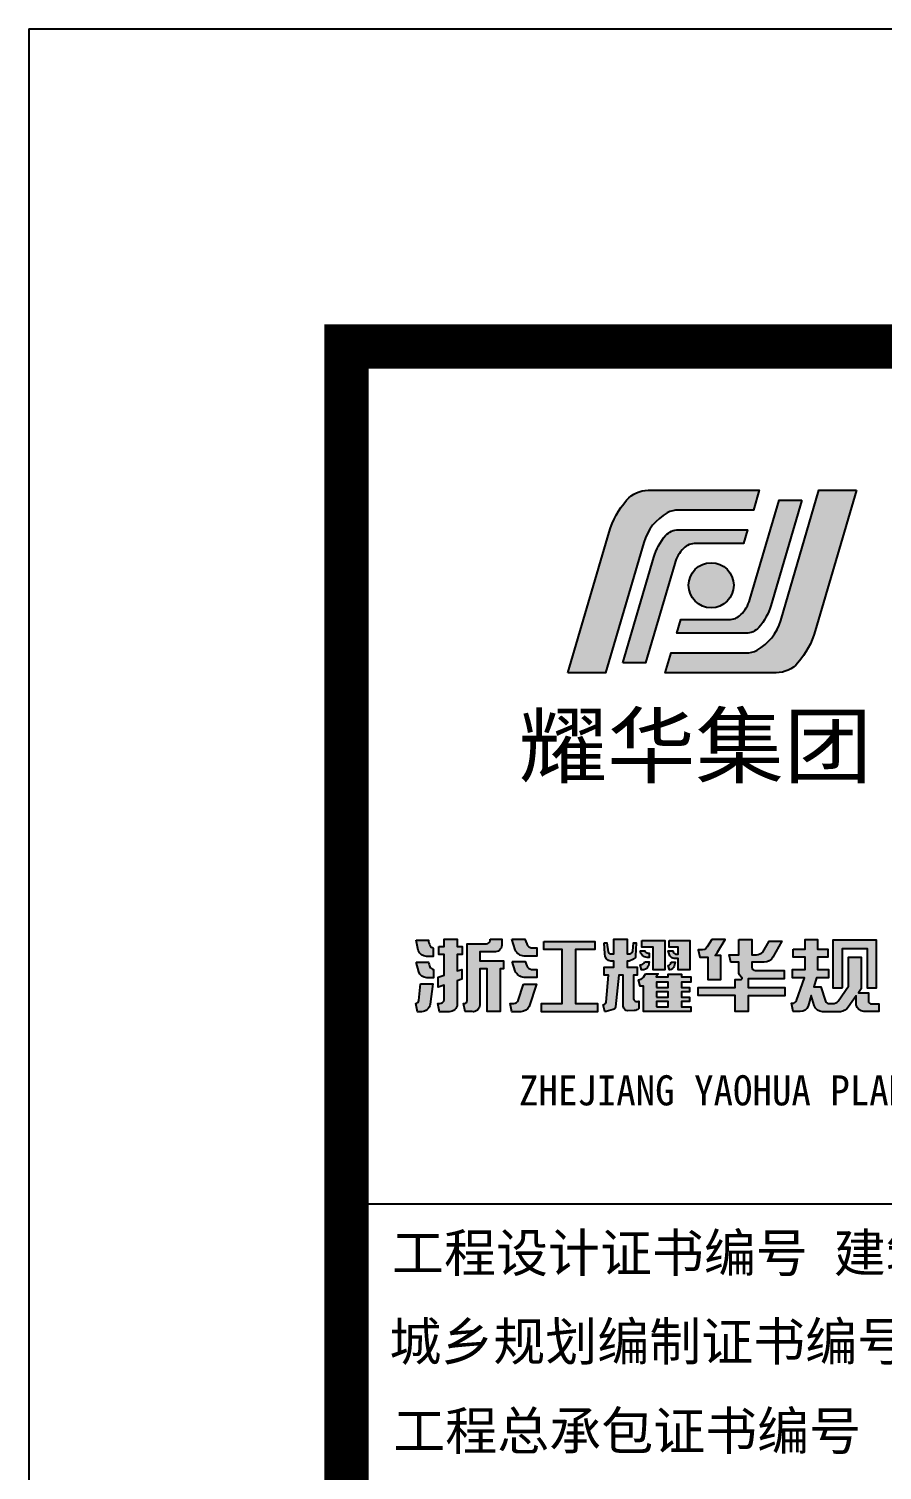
# Model space of a CAD drawing. Extents: x -55118 to 386282, y -631686 to -470886.
# Drawn here: x -55118 to -52431, y -487724 to -483186 of the extents above; entities that cross this region are included whole.
import ezdxf
from ezdxf.enums import TextEntityAlignment as Align

# ---------------------------------------------------------------- set-up
doc = ezdxf.new("R2010")
doc.units = 0
doc.header["$LTSCALE"] = 1000
doc.header["$MEASUREMENT"] = 0
for name, color, linetype in [('3', 3, 'CONTINUOUS'), ('WALL', 6, 'CONTINUOUS'), ('图框', 4, 'CONTINUOUS'), ('家具', 35, 'CONTINUOUS')]:
    doc.layers.add(name, color=color, linetype=linetype)
doc.styles.add('-黑体', font='simhei.ttf', dxfattribs={"width": 0.8})
doc.styles.add('iIcon2', font='')
doc.styles.add('图框艺术体', font='simhei.ttf', dxfattribs={"width": 0.9})
doc.styles.get('iIcon2').set_extended_font_data('SimSun')

# ---------------------------------------------------------------- blocks, each defined once
blk = doc.blocks.new('yhlogo01')
at = {"layer": '家具'}
h = blk.add_hatch(color=5, dxfattribs=at)
h.dxf.hatch_style = 1
h.paths.add_polyline_path([(243496.4297811407, -10479.33175228268, 0.2174727721033012), (243118.6349315595, -10651.80915515404, 0.1075559214367939), (242812.8083269913, -11211.68171805657), (242090.9063861661, -13669.64493794192), (242748.8166466388, -13669.64493794192), (243418.1854214451, -11389.6694430011, -0.19717890885757), (243830.3649421591, -10874.52929703217, -0.1273347370917847), (244024.4521864142, -10824.2865580254), (245336.0998570008, -10824.2865580254), (245437.4898118477, -10479.33175228268)])
h = blk.add_hatch(color=5, dxfattribs=at)
h.dxf.hatch_style = 1
h.paths.add_polyline_path([(245735.4472798892, -13669.64493794192, 0.2174727721032802), (246113.2421294704, -13497.1675350706, 0.1075559214368167), (246419.0687340387, -12937.29497216795), (247140.9706748639, -10479.33175228268), (246483.0604143911, -10479.33175228268), (245813.6916395846, -12759.30724722437, -0.1971789088572864), (245401.5121188709, -13274.4473931924, -0.1273347370917942), (245207.4248746158, -13324.69013219917), (243895.7772040291, -13324.69013219917), (243794.3872491822, -13669.64493794192)])
h = blk.add_hatch(color=5, dxfattribs=at)
h.dxf.hatch_style = 1
h.paths.add_polyline_path([(245430.8611899983, -12877.86638939462, 0.1093664727785229), (245639.453722176, -12499.22633192304), (246182.0387513717, -10651.80915515404), (245784.2922744539, -10651.80915515404), (245272.9346151327, -12391.57994706894, -0.1253067589665132), (245117.453680721, -12653.93890134204, -0.1991992421947447), (244905.0876318119, -12742.04113997891), (244067.0308118332, -12742.04113997888), (243997.167158876, -12979.73532645646), (245205.5967189892, -12979.73532645646, 0.2155993663494431)])
h = blk.add_hatch(color=5, dxfattribs=at)
h.dxf.hatch_style = 1
h.paths.add_polyline_path([(243801.0158710317, -11271.11030082994, 0.10936647277854), (243592.4233388539, -11649.7503583016), (243049.8383096582, -13497.16753507056), (243447.584786576, -13497.16753507056), (243958.942445897, -11757.39674315657, -0.1253067589668707), (244114.4233803088, -11495.03778888262, -0.1991992421947921), (244326.7894292181, -11406.93555024569), (245164.8462491967, -11406.93555024569), (245234.7099021539, -11169.24136376812), (244026.2803420408, -11169.24136376812, 0.2155993663494261)])
h = blk.add_hatch(color=1, dxfattribs=at)
h.dxf.hatch_style = 1
h.paths.add_polyline_path([(244990.8879417925, -12140.39006664162, 1), (244202.3736493761, -12140.39006664162, 1)])
at = {"layer": '家具', "color": 5}
for points in [[(242090.9063861661, -13669.64493794192), (242812.8083269913, -11211.68171805657, -0.1075559214367966), (243118.6349315595, -10651.80915515403, -0.2174727721032954), (243496.4297811407, -10479.33175228268), (245437.4898118477, -10479.33175228268), (245336.0998570008, -10824.2865580254), (244024.4521864141, -10824.2865580254, 0.127334737091765), (243830.3649421591, -10874.52929703217, 0.1971247319399929), (243418.2364854845, -11389.49551083859), (242748.8166466388, -13669.64493794192)], [(247140.9706748639, -10479.33175228268), (246419.0687340387, -12937.29497216802, -0.1075559214367966), (246113.2421294704, -13497.16753507056, -0.2174727721032954), (245735.4472798892, -13669.64493794192), (243794.3872491822, -13669.64493794192), (243895.7772040291, -13324.69013219917), (245207.4248746158, -13324.69013219917, 0.127334737091765), (245401.5121188708, -13274.44739319241, 0.1971247319399929), (245813.6405755455, -12759.481179386), (246483.0604143911, -10479.33175228268)], [(246182.0387513717, -10651.80915515404), (245639.453722176, -12499.22633192298, -0.109366472778548), (245430.8611899982, -12877.86638939465, -0.2155993663494469), (245205.5967189892, -12979.73532645646), (243997.167158876, -12979.73532645646), (244067.0308118332, -12742.04113997888), (244905.0876318119, -12742.04113997891, 0.1991992421947874), (245117.4536807211, -12653.93890134198, 0.1253067589663713), (245272.9346151326, -12391.5799470692), (245784.2922744539, -10651.80915515404)], [(243049.8383096582, -13497.16753507056), (243592.4233388539, -11649.75035830162, -0.109366472778548), (243801.0158710317, -11271.11030082994, -0.2155993663494469), (244026.2803420408, -11169.24136376812), (245234.7099021539, -11169.24136376812), (245164.8462491967, -11406.93555024569), (244326.7894292181, -11406.93555024569, 0.1991992421947874), (244114.4233803088, -11495.03778888261, 0.1253067589663713), (243958.9424458974, -11757.39674315539), (243447.584786576, -13497.16753507056)]]:
    blk.add_lwpolyline(points, format="xyb", close=True, dxfattribs=at)
at = {"layer": '家具', "color": 1}
blk.add_circle((244596.6307955843, -12140.39006664162), 394.2571462081978, dxfattribs=at)
blk = doc.blocks.new('目录')
at = {"layer": '图框'}
h = blk.add_hatch(color=256, dxfattribs=at)
h.dxf.hatch_style = 1
edge = h.paths.add_edge_path()
edge.add_line((377858.4127063075, 428303.882855079), (377896.7396824988, 428303.882855079))
edge.add_arc((377948.2249907434, 428309.6637340665), 51.8088363787061, 186.4064582210476, 205.4823430066133)
edge.add_arc((377916.445588323, 428295.6750318988), 17.13447755152505, 208.9778483873932, 253.1754256078449)
edge.add_line((377911.4861445564, 428279.2739880756), (377911.4861445564, 428253.0187223561))
edge.add_line((377911.4861445564, 428253.0187223561), (377890.6702089246, 428253.0187223561))
edge.add_arc((377890.6702089246, 428279.8149600318), 26.79623767570592, 196.562221370736, 270, ccw=False)
edge.add_line((377864.9857273736, 428272.1765203334), (377858.4127063075, 428303.882855079))
edge = h.paths.add_edge_path()
edge.add_line((377858.6414197199, 428234.4455127829), (377896.8790621047, 428234.4455127829))
edge.add_arc((377941.3714920253, 428241.5693120714), 45.05912600729076, 189.0965680996754, 208.3999421957883)
edge.add_arc((377916.63387018, 428228.1120692721), 16.89827466230681, 208.1562874411269, 256.2835989950384)
edge.add_line((377912.6270147656, 428211.6957116904), (377912.6270147656, 428185.7660111195))
edge.add_line((377912.6270147656, 428185.7660111195), (377891.6935349305, 428185.7660111195))
edge.add_arc((377891.6935349305, 428212.3505026994), 26.58449157990981, 196.6939173178537, 269.99999999987455, ccw=False)
edge.add_line((377866.2295000115, 428204.71387267), (377858.6414197199, 428234.4455127829))
edge = h.paths.add_edge_path()
edge.add_line((377872.2029980404, 428166.2918635276), (377911.0233340441, 428166.2918635276))
edge.add_line((377911.0233340441, 428166.2918635276), (377902.7081252789, 428102.2952152396))
edge.add_arc((377875.0435557787, 428106.8796234149), 28.04184737048325, 269.11631882030747, 350.59079108731186, ccw=False)
edge.add_line((377874.6110794154, 428078.8411111837), (377862.6471206003, 428078.8411111837))
edge.add_line((377862.6471206003, 428078.8411111837), (377857.216304888, 428104.6204923011))
edge.add_arc((377855.5175777522, 428115.582323314), 11.09267384522179, 278.808912450713, 351.9878779928125)
edge.add_line((377866.5019715917, 428114.0361975059), (377872.2029980404, 428166.2918635276))
edge = h.paths.add_edge_path()
edge.add_line((377930.0463340975, 428284.3196686169), (377946.4736079524, 428284.3196686169))
edge.add_line((377946.4736079524, 428284.3196686169), (377946.4736079524, 428307.6556869272))
edge.add_line((377946.4736079524, 428307.6556869272), (377987.7283320394, 428307.6556869272))
edge.add_line((377987.7283320394, 428307.6556869272), (377987.7283320394, 428284.3196686169))
edge.add_line((377987.7283320394, 428284.3196686169), (378002.6181025711, 428284.3196686169))
edge.add_line((378002.6181025711, 428284.3196686169), (378002.6181025711, 428258.9006739084))
edge.add_line((378002.6181025711, 428258.9006739084), (377987.691874479, 428258.9006739084))
edge.add_line((377987.691874479, 428258.9006739084), (377987.691874479, 428207.0148809538))
edge.add_line((377987.691874479, 428207.0148809538), (378001.5438616964, 428211.6000070557))
edge.add_line((378001.5438616964, 428211.6000070557), (378001.5438616964, 428181.0411594837))
edge.add_line((378001.5438616964, 428181.0411594837), (377987.6912459004, 428176.3386624708))
edge.add_line((377987.6912459004, 428176.3386624708), (377987.6912459004, 428102.5285628683))
edge.add_arc((377961.8106270098, 428104.7147853731), 25.97279351557486, 271.0614105884903, 355.171496943139, ccw=False)
edge.add_line((377962.2917483337, 428078.7464483976), (377931.8128014114, 428078.7464483976))
edge.add_line((377931.8128014114, 428078.7464483976), (377926.7325581133, 428104.4518937911))
edge.add_line((377926.7325581133, 428104.4518937911), (377932.26137098, 428104.4518937911))
edge.add_arc((377932.26137098, 428118.8493041309), 14.39741033979226, 270, 350.9745203656191)
edge.add_line((377946.4805223173, 428116.5907294168), (377946.4805223173, 428162.5190518468))
edge.add_line((377946.4805223173, 428162.5190518468), (377927.7306504333, 428156.331224587))
edge.add_line((377927.7306504333, 428156.331224587), (377927.7306504333, 428187.2261117954))
edge.add_line((377927.7306504333, 428187.2261117954), (377946.4836652104, 428193.4708461636))
edge.add_line((377946.4836652104, 428193.4708461636), (377946.4836652104, 428258.8229738181))
edge.add_line((377946.4836652104, 428258.8229738181), (377930.0463340975, 428258.8229738181))
edge.add_line((377930.0463340975, 428258.8229738181), (377930.0463340975, 428284.3196686169))
edge = h.paths.add_edge_path()
edge.add_line((378090.8229183193, 428307.6907066862), (378127.4142175679, 428307.6907066862))
edge.add_line((378127.4142175679, 428307.6907066862), (378127.4142175679, 428287.8399144151))
edge.add_arc((378106.7603805296, 428287.8399144151), 20.65383703826228, -99.82055270416032, 0, ccw=False)
edge.add_line((378103.237600821, 428267.4887226189), (378058.1492528518, 428267.4887226189))
edge.add_line((378058.1492528518, 428267.4887226189), (378058.1492528518, 428239.2689374011))
edge.add_line((378058.1492528518, 428239.2689374011), (378133.1191971924, 428239.2689374011))
edge.add_line((378133.1191971924, 428239.2689374011), (378133.1191971924, 428213.6751174895))
edge.add_line((378133.1191971924, 428213.6751174895), (378122.2441583555, 428213.6751174895))
edge.add_line((378122.2441583555, 428213.6751174895), (378122.2441583555, 428078.9902187513))
edge.add_line((378122.2441583555, 428078.9902187513), (378082.1554476226, 428078.9902187513))
edge.add_line((378082.1554476226, 428078.9902187513), (378082.1554476226, 428213.4649989355))
edge.add_line((378082.1554476226, 428213.4649989355), (378058.1322812288, 428213.4649989355))
edge.add_line((378058.1322812288, 428213.4649989355), (378058.1322812288, 428099.412544433))
edge.add_arc((378037.3985483157, 428099.412544433), 20.7337329130969, -99.43516370906201, 0, ccw=False)
edge.add_line((378033.999638183, 428078.9593028703), (378012.2857550344, 428078.9593028703))
edge.add_line((378012.2857550344, 428078.9593028703), (378007.3082661898, 428104.3936187234))
edge.add_line((378007.3082661898, 428104.3936187234), (378008.3269278686, 428104.3936187234))
edge.add_arc((378008.3269278686, 428115.4472686622), 11.05364993878175, 270.0000000003017, 350.6019519622714)
edge.add_line((378019.2322126809, 428113.6422921717), (378019.2322126809, 428292.8628482611))
edge.add_line((378019.2322126809, 428292.8628482611), (378079.6737712658, 428292.8628482611))
edge.add_arc((378079.7644744255, 428303.9383267317), 11.07584987329468, 269.5307839677445, 356.7874105657982)
edge.add_line((378090.8229183193, 428303.3176262682), (378090.8229183193, 428307.6907066862))
h = blk.add_hatch(color=256, dxfattribs=at)
h.dxf.hatch_style = 1
h.paths.add_polyline_path([(378260.2500016147, 428299.7404006181), (378420.8699213557, 428299.7404006181), (378420.8699213557, 428274.3925397951), (378359.5263045052, 428274.3925397951), (378359.5263045052, 428104.4248081963), (378428.7711547052, 428104.4248081963), (378428.7711547052, 428078.8884425767), (378253.2400927593, 428078.8884425767), (378253.2400927593, 428104.4248081963), (378318.1521504789, 428104.4248081963), (378318.1521504789, 428274.3925397951), (378260.2500016147, 428274.3925397951)])
edge = h.paths.add_edge_path()
edge.add_line((378196.0978747268, 428165.3225275422), (378236.9084631964, 428165.3225275422))
edge.add_line((378236.9084631964, 428165.3225275422), (378214.1169308242, 428095.6730284065))
edge.add_arc((378187.6572125552, 428108.1450871135), 29.25181941813759, 269.2833326029432, 334.76267481702837, ccw=False)
edge.add_line((378187.291334321, 428078.8955559653), (378159.3876221568, 428078.8955559653))
edge.add_line((378159.3876221568, 428078.8955559653), (378154.057223171, 428104.6048316449))
edge.add_line((378154.057223171, 428104.6048316449), (378165.679706131, 428104.6048316449))
edge.add_arc((378163.3620805128, 428122.3833817195), 17.92897741823531, 277.4272387077941, 332.4796535396173)
edge.add_line((378179.2623368431, 428114.0990543544), (378196.0978747268, 428165.3225275422))
edge = h.paths.add_edge_path()
edge.add_line((378160.2942516271, 428236.9814357997), (378201.3656841023, 428236.9814357997))
edge.add_line((378201.3656841023, 428236.9814357997), (378206.610326795, 428223.5299338871))
edge.add_arc((378223.4614441823, 428230.10006191), 18.08664533400594, 201.3004483055594, 262.4766052011827)
edge.add_line((378221.0933415426, 428212.1691157742), (378238.2653157103, 428212.1691157742))
edge.add_line((378238.2653157103, 428212.1691157742), (378238.2653157103, 428186.7386302073))
edge.add_line((378238.2653157103, 428186.7386302073), (378197.7464308857, 428186.7386302073))
edge.add_arc((378199.4034790639, 428217.9557528868), 31.26107095178847, 200.9705404496493, 266.96151218000404, ccw=False)
edge.add_line((378170.2129987841, 428206.7677942665), (378160.2942516271, 428236.9814357997))
edge = h.paths.add_edge_path()
edge.add_line((378159.3566534457, 428306.7804665442), (378199.8381804983, 428306.7804665442))
edge.add_line((378199.8381804983, 428306.7804665442), (378206.1312240477, 428292.0773800269))
edge.add_arc((378227.5487292134, 428301.2442507086), 23.29680333474259, 203.1713282825351, 230.9870352062129)
edge.add_arc((378223.1122094661, 428296.1187953724), 16.52300847219592, 231.7524927080761, 271.6208121546309)
edge.add_line((378223.5795583965, 428279.6023976431), (378238.2690871821, 428279.6023976431))
edge.add_line((378238.2690871821, 428279.6023976431), (378238.2690871821, 428253.9935301789))
edge.add_line((378238.2690871821, 428253.9935301789), (378197.9103150178, 428253.9935301789))
edge.add_arc((378198.1425250311, 428283.2402280422), 29.24761968780769, 198.5295602012698, 269.5450982458552, ccw=False)
edge.add_line((378170.4111070871, 428273.9455136182), (378159.3566534457, 428306.7804665442))
h = blk.add_hatch(color=256, dxfattribs=at)
h.dxf.hatch_style = 1
h.paths.add_polyline_path([(378615.0491738506, 428155.4682956705), (378652.0682033711, 428155.4682956705), (378652.0682033711, 428172.1457871961), (378615.0491738506, 428172.1457871961)], flags=16)
h.paths.add_polyline_path([(378615.0491738506, 428124.6763517961), (378652.0682033711, 428124.6763517961), (378652.0682033711, 428141.503498073), (378615.0491738506, 428141.503498073)], flags=16)
h.paths.add_polyline_path([(378615.0491738506, 428094.3610049543), (378652.0682033711, 428094.3610049543), (378652.0682033711, 428110.6598453356), (378615.0491738506, 428110.6598453356)], flags=16)
edge = h.paths.add_edge_path()
edge.add_line((378579.9648860399, 428197.8449399766), (378620.042395118, 428197.8449399766))
edge.add_line((378620.042395118, 428197.8449399766), (378614.3430727011, 428188.1187490987))
edge.add_line((378614.3430727011, 428188.1187490987), (378652.0682033711, 428188.1187490987))
edge.add_line((378652.0682033711, 428188.1187490987), (378652.0682033711, 428197.0824394427))
edge.add_line((378652.0682033711, 428197.0824394427), (378693.137496763, 428197.0824394427))
edge.add_line((378693.137496763, 428197.0824394427), (378693.137496763, 428188.1710051453))
edge.add_line((378693.137496763, 428188.1710051453), (378723.2181269889, 428188.1710051453))
edge.add_line((378723.2181269889, 428188.1710051453), (378723.2181269889, 428172.1457871961))
edge.add_line((378723.2181269889, 428172.1457871961), (378693.137496763, 428172.1457871961))
edge.add_line((378693.137496763, 428172.1457871961), (378693.137496763, 428155.4682956705))
edge.add_line((378693.137496763, 428155.4682956705), (378718.6885893982, 428155.4682956705))
edge.add_line((378718.6885893982, 428155.4682956705), (378718.6885893982, 428141.503498073))
edge.add_line((378718.6885893982, 428141.503498073), (378693.137496763, 428141.503498073))
edge.add_line((378693.137496763, 428141.503498073), (378693.137496763, 428124.6763517961))
edge.add_line((378693.137496763, 428124.6763517961), (378718.604359862, 428124.6763517961))
edge.add_line((378718.604359862, 428124.6763517961), (378718.604359862, 428110.6598453356))
edge.add_line((378718.604359862, 428110.6598453356), (378693.137496763, 428110.6598453356))
edge.add_line((378693.137496763, 428110.6598453356), (378693.137496763, 428094.3610049543))
edge.add_line((378693.137496763, 428094.3610049543), (378723.2728133296, 428094.3610049543))
edge.add_line((378723.2728133296, 428094.3610049543), (378723.2728133296, 428079.4958165219))
edge.add_line((378723.2728133296, 428079.4958165219), (378573.4468457825, 428079.4958165219))
edge.add_line((378573.4468457825, 428079.4958165219), (378573.4468457825, 428158.8292502453))
edge.add_line((378573.4468457825, 428158.8292502453), (378563.4626775409, 428158.8292502453))
edge.add_line((378563.4626775409, 428158.8292502453), (378558.2861177165, 428178.7549776214))
edge.add_arc((378555.2431345245, 428202.7420150657), 24.17928270356615, 277.2298937269022, 320.8830479853374)
edge.add_line((378574.0028673871, 428187.4871753424), (378579.9648860399, 428197.8449399766))
edge = h.paths.add_edge_path()
edge.add_line((378660.6610892867, 428234.6364799062), (378673.6416290901, 428234.6364799062))
edge.add_line((378673.6416290901, 428234.6364799062), (378670.5136753414, 428222.4915924113))
edge.add_arc((378655.2838338228, 428226.4140857148), 15.72685685056845, 275.85593631894596, 345.5571802570532, ccw=False)
edge.add_line((378656.8884060873, 428210.7692982682), (378656.2810560565, 428210.7692982682))
edge.add_line((378656.2810560565, 428210.7692982682), (378652.0381251781, 428224.7529737047))
edge.add_line((378652.0381251781, 428224.7529737047), (378653.299354607, 428224.7529737047))
edge.add_arc((378644.8646135434, 428238.7190439588), 16.31551332786988, 301.129675508195, 345.5091196504835)
edge = h.paths.add_edge_path()
edge.add_line((378655.1463529106, 428303.3788988596), (378719.7232298192, 428303.3788988596))
edge.add_line((378719.7232298192, 428303.3788988596), (378719.7232298193, 428210.7632792472))
edge.add_line((378719.7232298193, 428210.7632792472), (378683.2149029495, 428210.7632792472))
edge.add_line((378683.2149029495, 428210.7632792472), (378683.2149029495, 428246.4054597428))
edge.add_line((378683.2149029495, 428246.4054597428), (378670.7947436446, 428246.4054597428))
edge.add_arc((378670.7947436446, 428261.8543817743), 15.44892203144263, 207.4617098723187, 270, ccw=False)
edge.add_line((378657.0866182517, 428254.7300228453), (378652.0771455841, 428269.9645769383))
edge.add_line((378652.0771455841, 428269.9645769383), (378665.8247973417, 428269.9645769383))
edge.add_arc((378688.532049813, 428281.5408688007), 25.48783725775328, 207.0127564808647, 236.3469861834256)
edge.add_line((378674.4076593081, 428260.3245674986), (378683.1910169617, 428260.3245674986))
edge.add_line((378683.1910169617, 428260.3245674986), (378683.1910169617, 428281.8684375655))
edge.add_line((378683.1910169617, 428281.8684375655), (378655.1463529106, 428281.8684375655))
edge.add_line((378655.1463529106, 428281.8684375655), (378655.1463529106, 428303.3788988596))
edge = h.paths.add_edge_path()
edge.add_line((378577.8747551483, 428235.4679255905), (378592.2838905661, 428235.4679255905))
edge.add_line((378592.2838905661, 428235.4679255905), (378589.2001001276, 428223.1660780592))
edge.add_arc((378571.0115574503, 428229.5548138998), 19.2779415489832, 283.395012053426, 340.6461462290264, ccw=False)
edge.add_line((378575.477547398, 428210.8013085167), (378567.5681696096, 428210.8013085167))
edge.add_line((378567.5681696096, 428210.8013085167), (378563.0771455151, 428226.6122446887))
edge.add_line((378563.0771455151, 428226.6122446887), (378565.9518978967, 428226.6025522499))
edge.add_arc((378565.163348444, 428240.1131448346), 13.5335849732588, 273.340294461384, 339.925822646465)
edge = h.paths.add_edge_path()
edge.add_line((378562.9869860619, 428270.1125901385), (378578.0147519556, 428270.1125901385))
edge.add_arc((378589.0183712359, 428275.3600039723), 12.19077475835016, 205.4955740862598, 270.2809118670996)
edge.add_line((378589.0781403779, 428263.1693757334), (378591.6138768761, 428263.1693757334))
edge.add_line((378591.6138768761, 428263.1693757334), (378591.6138768761, 428249.2034837684))
edge.add_line((378591.6138768761, 428249.2034837684), (378585.4531252249, 428249.2034837684))
edge.add_arc((378589.1868764862, 428275.7393880131), 26.79729673993361, 192.1209648012402, 261.99074073038565, ccw=False)
h.paths.add_polyline_path([(378568.5433039082, 428303.3788988596), (378641.2445595791, 428303.3788988596), (378641.2445595791, 428210.813072967), (378604.6884607337, 428210.813072967), (378604.6884607337, 428281.947779207), (378568.5433039082, 428281.947779207)])
edge = h.paths.add_edge_path()
edge.add_line((378450.6168743348, 428296.0849396808), (378458.6351233028, 428296.0849396808))
edge.add_line((378458.6351233028, 428296.0849396808), (378462.4057539664, 428267.5474057783))
edge.add_arc((378469.6417098175, 428268.5034840822), 7.298845306038557, 187.5268246122262, 277.9324728680879)
edge.add_line((378470.6489935588, 428261.2744784614), (378481.0413874682, 428261.2744784614))
edge.add_line((378481.0413874682, 428261.2744784614), (378481.0413874682, 428306.764324624))
edge.add_line((378481.0413874682, 428306.764324624), (378522.3369691661, 428306.764324624))
edge.add_line((378522.3369691661, 428306.764324624), (378522.3369691661, 428261.2038917596))
edge.add_line((378522.3369691661, 428261.2038917596), (378530.437110641, 428261.2038917596))
edge.add_arc((378530.1947082978, 428271.131685269), 9.930752381413365, 271.3986866464286, 351.5226136563999)
edge.add_line((378540.0169585117, 428269.6677031661), (378542.5489710945, 428296.1410260136))
edge.add_line((378542.5489710945, 428296.1410260136), (378550.4696754186, 428296.1410260136))
edge.add_line((378550.4696754186, 428296.1410260136), (378549.1720173172, 428253.960589386))
edge.add_arc((378538.639203729, 428254.2846256449), 10.53779680862768, 290.1298801627005, 358.23788240768715, ccw=False)
edge.add_line((378542.2657800965, 428244.3905311724), (378528.7157696161, 428237.686360528))
edge.add_line((378528.7157696161, 428237.686360528), (378522.3369691662, 428237.686360528))
edge.add_line((378522.3369691662, 428237.686360528), (378522.3369691662, 428218.9167119942))
edge.add_line((378522.3369691662, 428218.9167119942), (378553.6137845205, 428218.9167119942))
edge.add_line((378553.6137845205, 428218.9167119942), (378553.6137845205, 428193.3439586564))
edge.add_line((378553.6137845205, 428193.3439586564), (378542.1107956346, 428193.3439586564))
edge.add_line((378542.1107956346, 428193.3439586564), (378542.1107956346, 428122.1493965542))
edge.add_arc((378553.4929799654, 428122.1493965542), 11.38218433083966, 180, 300.29008703787)
edge.add_line((378559.2339060302, 428112.32107584), (378559.2339060302, 428088.4829150448))
edge.add_arc((378541.3889867995, 428109.5687748328), 27.62344340140245, 276.27009228118953, 310.24116845898124, ccw=False)
edge.add_line((378544.4058938859, 428082.1105721061), (378524.4797820812, 428081.503616091))
edge.add_arc((378525.7340597566, 428097.2482992217), 15.79456423498665, 185.5375097118598, 265.44523265747137, ccw=False)
edge.add_line((378510.0132049951, 428095.7241650608), (378510.0132049951, 428193.3439586564))
edge.add_line((378510.0132049951, 428193.3439586564), (378496.1290892176, 428193.3439586564))
edge.add_line((378496.1290892176, 428193.3439586564), (378485.4405664952, 428093.8414850349))
edge.add_arc((378475.5013225994, 428094.9091553184), 9.996423813341062, 286.32313825909716, 353.868816778155, ccw=False)
edge.add_line((378478.3108604232, 428085.3156686596), (378456.7703884729, 428078.9428873583))
edge.add_line((378456.7703884729, 428078.9428873583), (378452.5754303306, 428078.9428873583))
edge.add_line((378452.5754303306, 428078.9428873583), (378447.3810627526, 428100.7348424537))
edge.add_arc((378445.5712498876, 428111.160748489), 10.58182116954515, 279.8477327517313, 348.5641114437801)
edge.add_line((378455.9429920135, 428109.062676865), (378464.169687663, 428193.3439586564))
edge.add_line((378464.169687663, 428193.3439586564), (378449.6313134448, 428193.3439586564))
edge.add_line((378449.6313134448, 428193.3439586564), (378449.6313134448, 428218.9167119942))
edge.add_line((378449.6313134448, 428218.9167119942), (378481.0413874682, 428218.9167119942))
edge.add_line((378481.0413874682, 428218.9167119942), (378481.0413874682, 428237.7580415971))
edge.add_line((378481.0413874682, 428237.7580415971), (378471.1551662831, 428237.7580415971))
edge.add_arc((378474.3315261454, 428260.0603413166), 22.52735747380104, 178.5068076761714, 261.89427762527384, ccw=False)
edge.add_line((378451.8118183276, 428260.6473630831), (378450.6168743348, 428296.0849396808))
h = blk.add_hatch(color=256, dxfattribs=at)
h.dxf.hatch_style = 1
edge = h.paths.add_edge_path()
edge.add_line((378873.6855415413, 428305.7290529986), (378914.8484931487, 428305.7290529986))
edge.add_line((378914.8484931487, 428305.7290529986), (378914.8484931487, 428258.3456775233))
edge.add_line((378914.8484931487, 428258.3456775233), (378929.4630204427, 428258.3456775233))
edge.add_arc((378929.4630204426, 428285.5712222107), 27.22554468736053, 270.0000000001225, 316.2637315084885)
edge.add_line((378949.1342842436, 428266.7491164837), (378969.1533933214, 428300.9589787945))
edge.add_line((378969.1533933214, 428300.9589787945), (379009.4164726781, 428300.9589787945))
edge.add_line((379009.4164726781, 428300.9589787945), (378981.4185059473, 428250.7339899062))
edge.add_arc((378954.6743728736, 428265.6425317421), 30.61883853995736, 269.02328633975617, 330.862478240831, ccw=False)
edge.add_line((378954.1524428166, 428235.0281419465), (378914.8346644189, 428235.0281419465))
edge.add_line((378914.8346644189, 428235.0281419465), (378914.8346644189, 428219.3539404635))
edge.add_arc((378926.4626873296, 428219.9931108148), 11.64557665164149, 183.1462739968605, 265.2827346273372)
edge.add_line((378925.5049687401, 428208.3869818024), (379016.3966276021, 428208.3869818024))
edge.add_line((379016.3966276021, 428208.3869818024), (379016.3966276021, 428182.4954939393))
edge.add_line((379016.3966276021, 428182.4954939393), (378903.4586484157, 428182.4954939393))
edge.add_line((378903.4586484157, 428182.4954939393), (378903.4586484157, 428155.3358772068))
edge.add_line((378903.4586484157, 428155.3358772068), (379018.7908835947, 428155.3358772068))
edge.add_line((379018.7908835947, 428155.3358772068), (379018.7908835947, 428129.2241478906))
edge.add_line((379018.7908835947, 428129.2241478906), (378903.2109884365, 428129.2241478906))
edge.add_line((378903.2109884365, 428129.2241478906), (378903.2109884365, 428079.9187895485))
edge.add_line((378903.2109884365, 428079.9187895485), (378862.2894110221, 428079.9187895485))
edge.add_line((378862.2894110221, 428079.9187895485), (378862.2894110221, 428129.7029336582))
edge.add_line((378862.2894110221, 428129.7029336582), (378745.7628764506, 428129.7029336582))
edge.add_line((378745.7628764506, 428129.7029336582), (378745.7628764506, 428155.150108329))
edge.add_line((378745.7628764506, 428155.150108329), (378862.1027231697, 428155.150108329))
edge.add_line((378862.1027231697, 428155.150108329), (378862.1027231697, 428180.484715229))
edge.add_line((378862.1027231697, 428180.484715229), (378880.8927498846, 428180.484715229))
edge.add_arc((378880.8927498846, 428183.984715229), 3.5, 269.9999999990471, 414.0773281522448)
edge.add_arc((378896.128344704, 428205.0143397393), 22.46860520987677, 179.9058676719988, 234.0773281514576, ccw=False)
edge.add_line((378873.6597698176, 428205.0512538223), (378873.6597698176, 428234.7712391833))
edge.add_line((378873.6597698176, 428234.7712391833), (378848.7419519067, 428234.7712391833))
edge.add_line((378848.7419519067, 428234.7712391833), (378843.4023988436, 428258.169210769))
edge.add_line((378843.4023988436, 428258.169210769), (378873.6855415413, 428258.169210769))
edge.add_line((378873.6855415413, 428258.169210769), (378873.6855415413, 428305.7290529986))
edge = h.paths.add_edge_path()
edge.add_line((378789.4745230192, 428305.7296001823), (378774.3795551083, 428282.6136086755))
edge.add_arc((378757.2913659839, 428293.7723628398), 20.40891966883963, 261.394133476697, 326.85507158782957, ccw=False)
edge.add_line((378754.2374450111, 428273.5932258726), (378746.4840271124, 428273.5932258726))
edge.add_line((378746.4840271124, 428273.5932258726), (378751.797006567, 428250.2130377583))
edge.add_line((378751.797006567, 428250.2130377583), (378776.6770019368, 428250.2130377583))
edge.add_line((378776.6770019368, 428250.2130377583), (378776.6770019368, 428179.9264663066))
edge.add_line((378776.6770019368, 428179.9264663066), (378817.897782778, 428179.9264663066))
edge.add_line((378817.897782778, 428179.9264663066), (378817.897782778, 428255.8442270818))
edge.add_line((378817.897782778, 428255.8442270818), (378799.7597124712, 428255.8442270818))
edge.add_line((378799.7597124712, 428255.8442270818), (378807.3127059155, 428266.3468320703))
edge.add_line((378807.3127059155, 428266.3468320703), (378830.9679904602, 428305.7296001823))
edge.add_line((378830.9679904602, 428305.7296001823), (378789.4745230192, 428305.7296001823))
h = blk.add_hatch(color=256, dxfattribs=at)
h.dxf.hatch_style = 1
h.paths.add_polyline_path([(379200.1993041117, 428153.9913252581), (379200.1993041117, 428277.9987541962), (379277.6887399945, 428277.9987541962), (379277.6887399945, 428153.9656076226), (379307.4731612843, 428153.9656076226), (379307.4731612843, 428303.606527293), (379170.3721394753, 428303.606527293), (379170.3721394753, 428153.9913252581)], flags=17)
edge = h.paths.add_edge_path()
edge.add_line((379045.3773936321, 428275.6856564727), (379082.6439347294, 428275.6856564727))
edge.add_line((379082.6439347294, 428275.6856564727), (379082.6439347294, 428305.8198854985))
edge.add_line((379082.6439347294, 428305.8198854985), (379121.7558342748, 428305.8198854985))
edge.add_line((379121.7558342748, 428305.8198854985), (379121.7558342748, 428275.6856564727))
edge.add_line((379121.7558342748, 428275.6856564727), (379154.0534613205, 428275.6856564727))
edge.add_line((379154.0534613205, 428275.6856564727), (379154.0534613205, 428250.205377186))
edge.add_line((379154.0534613205, 428250.205377186), (379121.5716607369, 428250.205377186))
edge.add_line((379121.5716607369, 428250.205377186), (379121.5716607369, 428211.2358939152))
edge.add_line((379121.5716607369, 428211.2358939152), (379156.2346291584, 428211.2358939152))
edge.add_line((379156.2346291584, 428211.2358939152), (379156.2346291583, 428185.7846153664))
edge.add_line((379156.2346291583, 428185.7846153664), (379118.7998064505, 428185.7846153664))
edge.add_line((379118.7998064505, 428185.7846153664), (379109.9050337959, 428157.6170861953))
edge.add_line((379109.9050337959, 428157.6170861953), (379131.7487832695, 428157.6170861953))
edge.add_line((379131.7487832695, 428157.6170861953), (379146.4743898152, 428112.1162288846))
edge.add_arc((379157.1556089342, 428115.5730303488), 11.22666104551597, 197.9333238406725, 272.820250127292)
edge.add_line((379157.707991825, 428104.3599669237), (379169.9238887125, 428104.3599669237))
edge.add_arc((379169.9238887124, 428125.7331866511), 21.3732197273639, 270.000000000156, 321.3462396302713)
edge.add_line((379186.6149786119, 428112.383203899), (379219.2736709702, 428158.7878938703))
edge.add_line((379219.2736709702, 428158.7878938703), (379219.2736709702, 428250.8487131791))
edge.add_line((379219.2736709702, 428250.8487131791), (379259.4246109871, 428250.8487131791))
edge.add_line((379259.4246109871, 428250.8487131791), (379259.4246109871, 428151.1677862306))
edge.add_line((379259.4246109871, 428151.1677862306), (379250.3702879467, 428138.3108024966))
edge.add_line((379250.3702879467, 428138.3108024966), (379281.9157828629, 428138.3108024966))
edge.add_line((379281.9157828629, 428138.3108024966), (379281.9157828629, 428112.8160835975))
edge.add_arc((379291.3631903901, 428112.8160835975), 9.447407527128235, 179.999999999647, 279.3242122480239)
edge.add_line((379292.8938672514, 428103.4935014804), (379314.4026120755, 428103.4935014804))
edge.add_line((379314.4026120755, 428103.4935014804), (379314.4026120755, 428079.9146856705))
edge.add_line((379314.4026120755, 428079.9146856705), (379267.9658115808, 428079.9146856705))
edge.add_arc((379267.9658115808, 428105.1065130379), 25.19182736735092, 191.0167001969123, 270, ccw=False)
edge.add_line((379243.2382311491, 428100.2924781293), (379243.2382311491, 428128.7044779701))
edge.add_line((379243.2382311491, 428128.7044779701), (379218.8401219274, 428093.568219766))
edge.add_arc((379190.348172913, 428113.3526168396), 34.68736839552626, 276.73065591915537, 325.2244460650022, ccw=False)
edge.add_line((379194.413605786, 428078.904310905), (379137.8481499224, 428078.904310905))
edge.add_arc((379137.8481499224, 428107.6655270662), 28.76121616119053, 199.6101807631529, 270, ccw=False)
edge.add_line((379110.7551466456, 428098.0127177075), (379101.5639760339, 428130.0089857482))
edge.add_line((379101.5639760339, 428130.0089857482), (379091.8644860692, 428096.0513436747))
edge.add_arc((379069.6954936889, 428102.3835830761), 23.0556170812282, 264.11249570328664, 344.05880583707057, ccw=False)
edge.add_line((379067.3305499692, 428079.4495794963), (379044.8382642424, 428079.4495794963))
edge.add_line((379044.8382642424, 428079.4495794963), (379039.5333707438, 428105.4688347614))
edge.add_line((379039.5333707438, 428105.4688347614), (379043.3966681752, 428105.4688347614))
edge.add_arc((379043.3966681752, 428118.4821320442), 13.01329728285782, 270, 339.6635158448177)
edge.add_line((379055.5988183571, 428113.9595844094), (379080.5687715442, 428185.7846153664))
edge.add_line((379080.5687715442, 428185.7846153664), (379043.0189666212, 428185.7846153664))
edge.add_line((379043.0189666212, 428185.7846153664), (379043.0189666212, 428211.2358939152))
edge.add_line((379043.0189666212, 428211.2358939152), (379082.6678207172, 428211.2358939152))
edge.add_line((379082.6678207172, 428211.2358939152), (379082.6678207172, 428250.205377186))
edge.add_line((379082.6678207172, 428250.205377186), (379045.3773936322, 428250.205377186))
edge.add_line((379045.3773936322, 428250.205377186), (379045.3773936321, 428275.6856564727))
for p, q in [((376638.666014015, 431173.4256043208), (397638.666014015, 431173.4256043208)), ((376638.666014015, 431173.4256043208), (376638.666014015, 401473.4256043208)), ((377638.7140579515, 427473.4256043208), (390107.6165245615, 427473.4256043208))]:
    blk.add_line(p, q, dxfattribs=at)
at = {"layer": '图框', "const_width": 140}
blk.add_lwpolyline([(377638.7140579515, 403514.5667321009), (396638.7140579515, 403514.5667321009), (396638.7140579515, 430173.4256043208), (377638.7140579515, 430173.4256043208), (377638.7140579515, 403514.5667321009)], dxfattribs=at)
blk.add_lwpolyline([(377638.7140579515, 403514.5667321009), (377638.7140579515, 430173.4256043208), (396638.7140579515, 430173.4256043208), (396638.7140579515, 403514.5667321009)], close=True, dxfattribs=at)
at = {"layer": '图框'}
for points in [[(377858.4127063075, 428303.882855079), (377896.7396824988, 428303.882855079, 0.08342699743534814), (377901.4562260801, 428287.3738668892, 0.1952751256404779), (377911.4861445564, 428279.2739880756), (377911.4861445564, 428253.0187223561), (377890.6702089246, 428253.0187223561, -0.3318697572854545), (377864.9857273736, 428272.1765203334)], [(377930.0463340975, 428284.3196686169), (377946.4736079524, 428284.3196686169), (377946.4736079524, 428307.6556869272), (377987.7283320394, 428307.6556869272), (377987.7283320394, 428284.3196686169), (378002.6181025711, 428284.3196686169), (378002.6181025711, 428258.9006739084), (377987.691874479, 428258.9006739084), (377987.691874479, 428207.0148809538), (378001.5438616964, 428211.6000070557), (378001.5438616964, 428181.0411594837), (377987.6912459004, 428176.3386624708), (377987.6912459004, 428102.5285628683, -0.3844152582635454), (377962.2917483337, 428078.7464483976), (377931.8128014114, 428078.7464483976), (377926.7325581133, 428104.4518937911), (377932.26137098, 428104.4518937911, 0.3687931752000811), (377946.4805223173, 428116.5907294168), (377946.4805223173, 428162.5190518468), (377927.7306504333, 428156.331224587), (377927.7306504333, 428187.2261117954), (377946.4836652104, 428193.4708461636), (377946.4836652104, 428258.8229738181), (377930.0463340975, 428258.8229738181)], [(378090.8229183193, 428307.6907066862), (378127.4142175679, 428307.6907066862), (378127.4142175679, 428287.8399144151, -0.4653547645279764), (378103.237600821, 428267.4887226189), (378058.1492528518, 428267.4887226189), (378058.1492528518, 428239.2689374011), (378133.1191971924, 428239.2689374011), (378133.1191971924, 428213.6751174895), (378122.2441583555, 428213.6751174895), (378122.2441583555, 428078.9902187513), (378082.1554476226, 428078.9902187513), (378082.1554476226, 428213.4649989355), (378058.1322812288, 428213.4649989355), (378058.1322812288, 428099.412544433, -0.4633106315379097), (378033.999638183, 428078.9593028703), (378012.2857550344, 428078.9593028703), (378007.3082661898, 428104.3936187234), (378008.3269278686, 428104.3936187234, 0.3669475435346373), (378019.2322126809, 428113.6422921717), (378019.2322126809, 428292.8628482611), (378079.6737712658, 428292.8628482611, 0.4002580997360189), (378090.8229183193, 428303.3176262682)], [(378159.3566534457, 428306.7804665442), (378199.8381804983, 428306.7804665442), (378206.1312240477, 428292.0773800269, 0.1219683879625538), (378212.8834794308, 428283.142552047, 0.175734611940589), (378223.5795583965, 428279.6023976431), (378238.2690871821, 428279.6023976431), (378238.2690871821, 428253.9935301789), (378197.9103150178, 428253.9935301789, -0.3201772697468807), (378170.4111070871, 428273.9455136182)], [(378450.6168743348, 428296.0849396808), (378458.6351233028, 428296.0849396808), (378462.4057539664, 428267.5474057783, 0.4162887399696583), (378470.6489935588, 428261.2744784614), (378481.0413874682, 428261.2744784614), (378481.0413874682, 428306.764324624), (378522.3369691661, 428306.764324624), (378522.3369691661, 428261.2038917596), (378530.437110641, 428261.2038917596, 0.364582721778587), (378540.0169585117, 428269.6677031661), (378542.5489710945, 428296.1410260136), (378550.4696754186, 428296.1410260136), (378549.1720173172, 428253.960589386, -0.3062460526481637), (378542.2657800965, 428244.3905311724), (378528.7157696161, 428237.686360528), (378522.3369691662, 428237.686360528), (378522.3369691662, 428218.9167119942), (378553.6137845205, 428218.9167119942), (378553.6137845205, 428193.3439586564), (378542.1107956346, 428193.3439586564), (378542.1107956346, 428122.1493965542, 0.5790391622703986), (378559.2339060302, 428112.32107584), (378559.2339060302, 428088.4829150448, -0.1493219809578769), (378544.4058938859, 428082.1105721061), (378524.4797820812, 428081.503616091, -0.363514327698065), (378510.0132049951, 428095.7241650608), (378510.0132049951, 428193.3439586564), (378496.1290892176, 428193.3439586564), (378485.4405664952, 428093.8414850349, -0.3035643472700412), (378478.3108604232, 428085.3156686596), (378456.7703884729, 428078.9428873583), (378452.5754303306, 428078.9428873583), (378447.3810627526, 428100.7348424537, 0.3091519254890951), (378455.9429920135, 428109.062676865), (378464.169687663, 428193.3439586564), (378449.6313134448, 428193.3439586564), (378449.6313134448, 428218.9167119942), (378481.0413874682, 428218.9167119942), (378481.0413874682, 428237.7580415971), (378471.1551662831, 428237.7580415971, -0.380800682336443), (378451.8118183276, 428260.6473630831)], [(378562.9869860619, 428270.1125901385), (378578.0147519556, 428270.1125901385, 0.2904574820714429), (378589.0781403779, 428263.1693757334), (378591.6138768761, 428263.1693757334), (378591.6138768761, 428249.2034837684), (378585.4531252249, 428249.2034837684, -0.3146742033932444)], [(378655.1463529106, 428303.3788988596), (378719.7232298192, 428303.3788988596), (378719.7232298193, 428210.7632792472), (378683.2149029495, 428210.7632792472), (378683.2149029495, 428246.4054597428), (378670.7947436446, 428246.4054597428, -0.2798555696278465), (378657.0866182517, 428254.7300228453), (378652.0771455841, 428269.9645769383), (378665.8247973417, 428269.9645769383, 0.1286982981024392), (378674.4076593081, 428260.3245674986), (378683.1910169617, 428260.3245674986), (378683.1910169617, 428281.8684375655), (378655.1463529106, 428281.8684375655)], [(378873.6855415413, 428305.7290529986), (378914.8484931487, 428305.7290529986), (378914.8484931487, 428258.3456775233), (378929.4630204427, 428258.3456775233, 0.2046509590101342), (378949.1342842436, 428266.7491164837), (378969.1533933214, 428300.9589787945), (379009.4164726781, 428300.9589787945), (378981.4185059473, 428250.7339899062, -0.276569069520666), (378954.1524428166, 428235.0281419465), (378914.8346644189, 428235.0281419465), (378914.8346644189, 428219.3539404635, 0.374563486376834), (378925.5049687401, 428208.3869818024), (379016.3966276021, 428208.3869818024), (379016.3966276021, 428182.4954939393), (378903.4586484157, 428182.4954939393), (378903.4586484157, 428155.3358772068), (379018.7908835947, 428155.3358772068), (379018.7908835947, 428129.2241478906), (378903.2109884365, 428129.2241478906), (378903.2109884365, 428079.9187895485), (378862.2894110221, 428079.9187895485), (378862.2894110221, 428129.7029336582), (378745.7628764506, 428129.7029336582), (378745.7628764506, 428155.150108329), (378862.1027231697, 428155.150108329), (378862.1027231697, 428180.484715229), (378880.8927498846, 428180.484715229, 0.7270581675455992), (378882.9461748351, 428186.8190486555, -0.2408701598548001), (378873.6597698176, 428205.0512538223), (378873.6597698176, 428234.7712391833), (378848.7419519067, 428234.7712391833), (378843.4023988436, 428258.169210769), (378873.6855415413, 428258.169210769)], [(378789.4745230192, 428305.7296001823), (378774.3795551083, 428282.6136086755, -0.2936567912703833), (378754.2374450111, 428273.5932258726), (378746.4840271124, 428273.5932258726), (378751.797006567, 428250.2130377583), (378776.6770019368, 428250.2130377583), (378776.6770019368, 428179.9264663066), (378817.897782778, 428179.9264663066), (378817.897782778, 428255.8442270818), (378799.7597124712, 428255.8442270818), (378807.3127059155, 428266.3468320703), (378830.9679904602, 428305.7296001823)], [(379045.3773936321, 428275.6856564727), (379082.6439347294, 428275.6856564727), (379082.6439347294, 428305.8198854985), (379121.7558342748, 428305.8198854985), (379121.7558342748, 428275.6856564727), (379154.0534613205, 428275.6856564727), (379154.0534613205, 428250.205377186), (379121.5716607369, 428250.205377186), (379121.5716607369, 428211.2358939152), (379156.2346291584, 428211.2358939152), (379156.2346291583, 428185.7846153664), (379118.7998064505, 428185.7846153664), (379109.9050337959, 428157.6170861953), (379131.7487832695, 428157.6170861953), (379146.4743898152, 428112.1162288846, 0.3389041223550494), (379157.707991825, 428104.3599669237), (379169.9238887125, 428104.3599669237, 0.2278655504711115), (379186.6149786119, 428112.383203899), (379219.2736709702, 428158.7878938703), (379219.2736709702, 428250.8487131791), (379259.4246109871, 428250.8487131791), (379259.4246109871, 428151.1677862306), (379250.3702879467, 428138.3108024966), (379281.9157828629, 428138.3108024966), (379281.9157828629, 428112.8160835975, 0.4627227272856995), (379292.8938672514, 428103.4935014804), (379314.4026120755, 428103.4935014804), (379314.4026120755, 428079.9146856705), (379267.9658115808, 428079.9146856705, -0.3589544271071848), (379243.2382311491, 428100.2924781293), (379243.2382311491, 428128.7044779701), (379218.8401219274, 428093.568219766, -0.2148095068150594), (379194.413605786, 428078.904310905), (379137.8481499224, 428078.904310905, -0.3171697942361905), (379110.7551466456, 428098.0127177075), (379101.5639760339, 428130.0089857482), (379091.8644860692, 428096.0513436747, -0.3637049563819471), (379067.3305499692, 428079.4495794963), (379044.8382642424, 428079.4495794963), (379039.5333707438, 428105.4688347614), (379043.3966681752, 428105.4688347614, 0.3136853879327809), (379055.5988183571, 428113.9595844094), (379080.5687715442, 428185.7846153664), (379043.0189666212, 428185.7846153664), (379043.0189666212, 428211.2358939152), (379082.6678207172, 428211.2358939152), (379082.6678207172, 428250.205377186), (379045.3773936322, 428250.205377186)], [(377858.6414197199, 428234.4455127829), (377896.8790621047, 428234.4455127829, 0.08442659853617042), (377901.735274517, 428220.1381408907, 0.2131372294577613), (377912.6270147656, 428211.6957116904), (377912.6270147656, 428185.7660111195), (377891.6935349305, 428185.7660111195, -0.331231958324092), (377866.2295000115, 428204.71387267)], [(378160.2942516271, 428236.9814357997), (378201.3656841023, 428236.9814357997), (378206.610326795, 428223.5299338871, 0.273457225100893), (378221.0933415426, 428212.1691157742), (378238.2653157103, 428212.1691157742), (378238.2653157103, 428186.7386302073), (378197.7464308857, 428186.7386302073, -0.2961706457440468), (378170.2129987841, 428206.7677942665)], [(378577.8747551483, 428235.4679255905), (378592.2838905661, 428235.4679255905), (378589.2001001276, 428223.1660780592, -0.2551344285104962), (378575.477547398, 428210.8013085167), (378567.5681696096, 428210.8013085167), (378563.0771455151, 428226.6122446887), (378565.9518978967, 428226.6025522499, 0.2989946230340316)], [(378660.6610892867, 428234.6364799062), (378673.6416290901, 428234.6364799062), (378670.5136753414, 428222.4915924113, -0.3138662154859755), (378656.8884060873, 428210.7692982682), (378656.2810560565, 428210.7692982682), (378652.0381251781, 428224.7529737047), (378653.299354607, 428224.7529737047, 0.1960990573589588)], [(378579.9648860399, 428197.8449399766), (378620.042395118, 428197.8449399766), (378614.3430727011, 428188.1187490987), (378652.0682033711, 428188.1187490987), (378652.0682033711, 428197.0824394427), (378693.137496763, 428197.0824394427), (378693.137496763, 428188.1710051453), (378723.2181269889, 428188.1710051453), (378723.2181269889, 428172.1457871961), (378693.137496763, 428172.1457871961), (378693.137496763, 428155.4682956705), (378718.6885893982, 428155.4682956705), (378718.6885893982, 428141.503498073), (378693.137496763, 428141.503498073), (378693.137496763, 428124.6763517961), (378718.604359862, 428124.6763517961), (378718.604359862, 428110.6598453356), (378693.137496763, 428110.6598453356), (378693.137496763, 428094.3610049543), (378723.2728133296, 428094.3610049543), (378723.2728133296, 428079.4958165219), (378573.4468457825, 428079.4958165219), (378573.4468457825, 428158.8292502453), (378563.4626775409, 428158.8292502453), (378558.2861177165, 428178.7549776214, 0.192810187922741), (378574.0028673871, 428187.4871753424)], [(377872.2029980404, 428166.2918635276), (377911.0233340441, 428166.2918635276), (377902.7081252789, 428102.2952152396, -0.3712733218853126), (377874.6110794154, 428078.8411111837), (377862.6471206003, 428078.8411111837), (377857.216304888, 428104.6204923011, 0.3306165646087046), (377866.5019715917, 428114.0361975059)], [(378196.0978747268, 428165.3225275422), (378236.9084631964, 428165.3225275422), (378214.1169308242, 428095.6730284065, -0.2937440212529729), (378187.291334321, 428078.8955559653), (378159.3876221568, 428078.8955559653), (378154.057223171, 428104.6048316449), (378165.679706131, 428104.6048316449, 0.244940853763122), (378179.2623368431, 428114.0990543544)]]:
    blk.add_lwpolyline(points, format="xyb", close=True, dxfattribs=at)
for points in [[(378260.2500016147, 428299.7404006181), (378420.8699213557, 428299.7404006181), (378420.8699213557, 428274.3925397951), (378359.5263045052, 428274.3925397951), (378359.5263045052, 428104.4248081963), (378428.7711547052, 428104.4248081963), (378428.7711547052, 428078.8884425767), (378253.2400927593, 428078.8884425767), (378253.2400927593, 428104.4248081963), (378318.1521504789, 428104.4248081963), (378318.1521504789, 428274.3925397951), (378260.2500016147, 428274.3925397951)], [(378568.5433039082, 428303.3788988596), (378641.2445595791, 428303.3788988596), (378641.2445595791, 428210.813072967), (378604.6884607337, 428210.813072967), (378604.6884607337, 428281.947779207), (378568.5433039082, 428281.947779207)], [(379200.1993041117, 428153.9913252581), (379200.1993041117, 428277.9987541962), (379277.6887399945, 428277.9987541962), (379277.6887399945, 428153.9656076226), (379307.4731612843, 428153.9656076226), (379307.4731612843, 428303.606527293), (379170.3721394753, 428303.606527293), (379170.3721394753, 428153.9913252581)], [(378615.0491738506, 428155.4682956705), (378652.0682033711, 428155.4682956705), (378652.0682033711, 428172.1457871961), (378615.0491738506, 428172.1457871961)], [(378615.0491738506, 428124.6763517961), (378652.0682033711, 428124.6763517961), (378652.0682033711, 428141.503498073), (378615.0491738506, 428141.503498073)], [(378615.0491738506, 428094.3610049543), (378652.0682033711, 428094.3610049543), (378652.0682033711, 428110.6598453356), (378615.0491738506, 428110.6598453356)]]:
    blk.add_lwpolyline(points, close=True, dxfattribs=at)
at = {"layer": '家具', "xscale": 0.18, "yscale": 0.18, "zscale": 0.18}
blk.add_blockref('yhlogo01', (334759.479750574, 431606.7158414653), dxfattribs=at)
at = {"layer": '3', "style": '-黑体', "width": 1.05}
blk.add_text('耀华集团', height=194.1628574223477, dxfattribs=at).set_placement((378181.545716599, 428818.993620621))
at = {"layer": '图框', "style": '图框艺术体', "width": 0.95}
blk.add_text('ZHEJIANG YAOHUA PLANNING ＆ ARCHITECTURAL DESIGN CO．,LTD', height=94.80239999999998, dxfattribs=at).set_placement((379928.2796832224, 427783.8776629675), align=Align.CENTER)
at = {"layer": '图框', "style": 'iIcon2'}
for s, p in [('工程设计证书编号 建筑行业(建筑工程)甲级A133015851', (377782.1294174975, 427259.4458587353)), ('城乡规划编制证书编号 乙【浙】城规编 142098', (377773.6544589601, 426980.4391275878)), ('工程总承包证书编号 (一级)D133050533', (377786.1103929362, 426699.1548957321))]:
    blk.add_text(s, height=119.988, dxfattribs=at).set_placement(p)

msp = doc.modelspace()

# ---------------------------------------------------------------- block references
at = {"layer": 'WALL'}
msp.add_blockref('目录', (-431756.2060152719, -914358.9618764108), dxfattribs=at)

doc.saveas('drawing.dxf')
